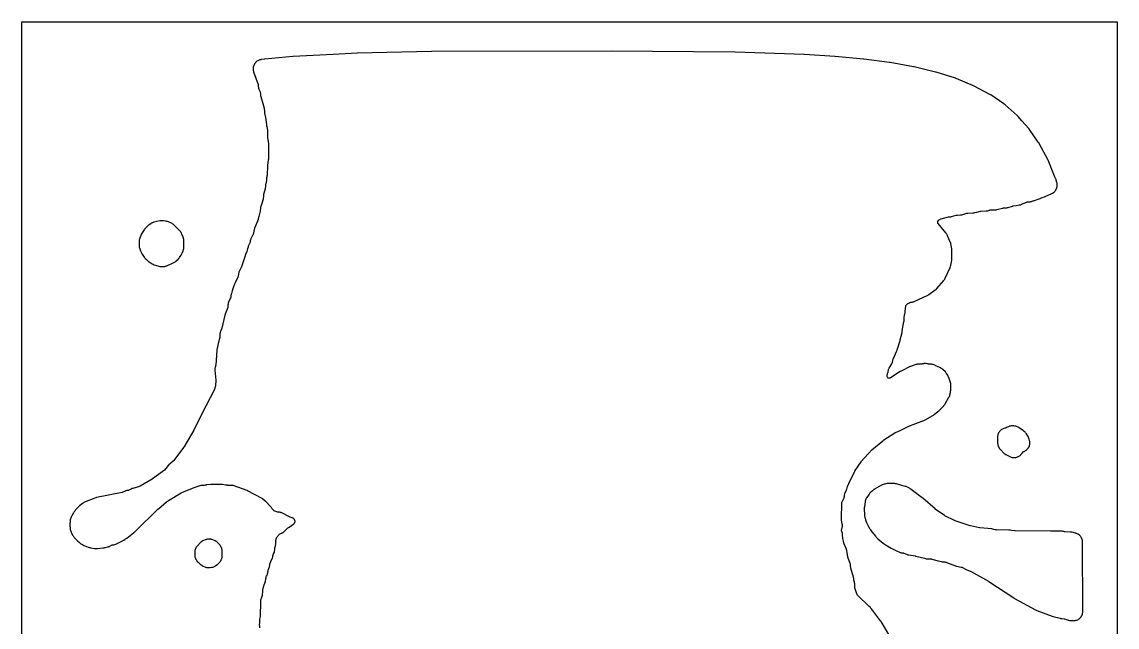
# Model space of a CAD drawing. Header units: millimetres. Extents: x 0 to 300, y 0 to 300.
# Drawn here: x 0 to 300, y 134.2 to 300 of the extents above; entities that cross this region are included whole.
import ezdxf

# ---------------------------------------------------------------- set-up
doc = ezdxf.new("R2010")
doc.units = ezdxf.units.MM
doc.layers.add('CUT', color=7, linetype='CONTINUOUS')

msp = doc.modelspace()

# ---------------------------------------------------------------- linework, layer by layer
at = {"layer": 'CUT'}
for points in [[(299.9926, 299.9971), (299.9954, 299.9386), (299.9954, 0.0614), (299.9926, 0.0029), (299.954, 0.001), (299.9341, 0), (0.0614, 0), (0.0501, 0.0006), (0.0029, 0.0029), (0.0006, 0.0501), (0, 0.0614), (0, 299.9386), (0.0006, 299.9499), (0.0029, 299.9971), (0.0501, 299.9994), (0.0614, 300), (299.9341, 300), (299.954, 299.999)], [(32.9422, 236.3374), (33.0822, 236.1149), (33.4479, 235.5963), (33.4966, 235.5273), (33.6415, 235.3412), (33.8032, 235.1696), (34.0153, 234.9648), (34.3941, 234.5992), (34.5988, 234.4219), (34.6316, 234.3992), (34.8216, 234.2678), (35.1528, 234.0643), (35.6862, 233.7365), (35.9279, 233.6065), (35.9394, 233.6003), (36.2065, 233.4941), (36.84, 233.2835), (37.2677, 233.1414), (37.524, 233.0711), (37.7862, 233.0284), (37.8839, 233.023), (38.0515, 233.0137), (38.8175, 233.0123), (39.081, 233.0257), (39.1396, 233.0349), (39.3417, 233.0668), (39.5965, 233.1352), (39.6911, 233.1716), (39.8427, 233.23), (41.4666, 233.9561), (41.6622, 234.054), (41.8486, 234.1687), (42.0241, 234.2992), (42.0728, 234.3425), (42.1876, 234.4446), (42.9012, 235.1374), (42.9351, 235.1733), (43.0527, 235.298), (43.1894, 235.4714), (43.3857, 235.7443), (43.6221, 236.0731), (43.6559, 236.1246), (43.737, 236.2479), (43.8369, 236.4317), (43.9211, 236.6232), (44.184, 237.2961), (44.2035, 237.3461), (44.2781, 237.5667), (44.3096, 237.7), (44.3317, 237.7932), (44.3525, 237.9412), (44.3641, 238.0238), (44.3676, 238.0994), (44.3749, 238.2563), (44.3745, 240.019), (44.3616, 240.2718), (44.3233, 240.5219), (44.2995, 240.6138), (44.2598, 240.7669), (44.1719, 241.0042), (43.7962, 241.8799), (43.7142, 242.0711), (43.6112, 242.283), (43.5098, 242.4495), (43.4887, 242.4843), (43.3478, 242.6731), (43.1897, 242.8479), (42.9859, 243.0529), (41.7155, 244.3308), (41.6258, 244.4128), (41.5398, 244.4914), (41.3497, 244.6346), (41.1467, 244.7591), (41.004, 244.8289), (40.9329, 244.8637), (40.1803, 245.1884), (40.1742, 245.1906), (39.9081, 245.2876), (39.6262, 245.3546), (39.4109, 245.3928), (39.4108, 245.3928), (38.7719, 245.506), (38.655, 245.5208), (38.527, 245.537), (38.2802, 245.5438), (38.0802, 245.5294), (38.0339, 245.5261), (37.7905, 245.4842), (36.1765, 245.1236), (35.9384, 245.058), (35.7081, 244.9691), (35.5486, 244.8888), (35.4876, 244.858), (35.4436, 244.8301), (35.2791, 244.7257), (34.8894, 244.4504), (34.8195, 244.3964), (34.7206, 244.32), (34.5635, 244.1757), (34.4871, 244.0992), (33.7988, 243.4105), (33.6423, 243.2361), (33.6197, 243.2109), (33.6058, 243.1916), (33.4629, 242.9932), (32.7817, 241.9313), (32.6587, 241.7168), (32.5574, 241.4912), (32.4913, 241.3221), (32.2621, 240.7353), (32.1878, 240.5156), (32.1342, 240.2898), (32.1165, 240.1645), (32.1017, 240.0601), (32.0969, 239.9592), (32.0907, 239.8284), (32.0899, 239.1264), (32.0896, 238.8118), (32.0959, 238.6834), (32.1021, 238.559), (32.1117, 238.4956), (32.1401, 238.3089), (32.1852, 238.1339), (32.2032, 238.0639), (32.2907, 237.8265), (32.5072, 237.32), (32.8263, 236.5733), (32.8918, 236.44)], [(267.9558, 188.0051), (267.7948, 187.8213), (267.6525, 187.6227), (267.5302, 187.4111), (267.4292, 187.1886), (267.3705, 187.0164), (267.3504, 186.9574), (267.2945, 186.7195), (267.2621, 186.4773), (267.2604, 186.4288), (267.2536, 186.2331), (267.2737, 184.7709), (267.2762, 184.5932), (267.2838, 184.4729), (267.2916, 184.3483), (267.3088, 184.2422), (267.331, 184.106), (267.3939, 183.8688), (267.4614, 183.6881), (267.4798, 183.6388), (267.5878, 183.4184), (267.6761, 183.2757), (267.717, 183.2097), (267.8659, 183.0146), (267.9932, 182.8781), (268.0333, 182.8351), (269.0876, 181.8102), (269.2791, 181.6421), (269.4866, 181.4944), (269.6671, 181.392), (269.7082, 181.3687), (270.5771, 180.9323), (270.7833, 180.8401), (270.997, 180.7669), (271.2165, 180.7133), (271.4399, 180.6798), (271.5908, 180.6709), (271.6654, 180.6665), (271.7847, 180.6649), (271.8772, 180.6683), (272.034, 180.674), (272.2812, 180.7079), (272.4001, 180.7365), (272.5238, 180.7663), (272.7594, 180.8486), (272.888, 180.9084), (272.9856, 180.9539), (273.2002, 181.0813), (273.2685, 181.1316), (273.401, 181.2294), (273.586, 181.3968), (273.6642, 181.4832), (273.7534, 181.5818), (273.9492, 181.8211), (274.2787, 182.224), (274.2919, 182.2392), (274.313, 182.2602), (274.3213, 182.2685), (274.3665, 182.286), (274.4613, 182.3171), (274.4961, 182.3285), (274.5425, 182.3488), (274.7171, 182.4253), (274.9278, 182.5431), (275.1261, 182.6806), (275.2622, 182.7959), (275.3103, 182.8366), (275.4786, 183.0096), (275.5683, 183.1217), (275.6294, 183.198), (275.6894, 183.2899), (275.7613, 183.4001), (275.8415, 183.5536), (275.8731, 183.614), (275.9638, 183.8377), (276.0325, 184.0691), (276.0785, 184.306), (276.0873, 184.3973), (276.1015, 184.5462), (276.1012, 184.7876), (276.0902, 184.9002), (276.0777, 185.0278), (276.0311, 185.2646), (276.0258, 185.286), (275.9281, 185.6805), (275.8504, 185.9356), (275.7459, 186.1809), (275.6159, 186.4137), (275.1491, 187.1538), (275.0966, 187.2369), (275.0898, 187.2466), (274.9464, 187.4497), (274.7925, 187.6255), (274.7749, 187.6456), (274.5839, 187.8227), (274.4419, 187.9291), (274.3755, 187.9789), (274.0757, 188.1802), (273.1539, 188.799), (273.0708, 188.8477), (272.8906, 188.9533), (272.6105, 189.0744), (272.2125, 189.2182), (271.9786, 189.2898), (271.9735, 189.2914), (271.7285, 189.3403), (271.4848, 189.3639), (271.4797, 189.3644), (271.4624, 189.3644), (271.2298, 189.3637), (270.9813, 189.3379), (270.7365, 189.2875), (270.5964, 189.2437), (270.498, 189.213), (270.4121, 189.1763), (270.2681, 189.1149), (269.9019, 188.9366), (269.5841, 188.7819), (269.568, 188.7745), (269.5502, 188.7677), (269.5338, 188.7615), (269.5251, 188.7599), (269.4982, 188.7548), (269.4746, 188.752), (269.4591, 188.7502), (269.2182, 188.7096), (268.9823, 188.6457), (268.7539, 188.5591), (268.5349, 188.4506), (268.3925, 188.3617), (268.3277, 188.3212), (268.134, 188.1722)], [(231.1146, 163.5919), (231.1149, 163.5911), (231.2814, 163.0661), (231.3281, 162.9373), (231.3508, 162.8747), (231.4356, 162.6895), (231.7879, 161.9959), (231.7923, 161.9854), (231.8736, 161.8117), (231.9516, 161.6737), (232.0848, 161.4115), (232.1693, 161.2631), (232.2031, 161.2039), (232.3406, 161.0085), (232.4362, 160.8857), (232.6208, 160.5865), (232.8248, 160.3023), (233.8697, 159.0434), (234.0269, 158.8414), (234.0328, 158.8346), (234.2088, 158.6327), (234.2769, 158.5701), (234.2831, 158.5633), (234.3512, 158.5018), (234.4126, 158.4453), (234.4246, 158.4354), (234.4604, 158.4031), (235.927, 157.2005), (236.1765, 157.0204), (236.1777, 157.0197), (236.7397, 156.6645), (238.1221, 155.7908), (238.4422, 155.6197), (239.5983, 155.1058), (240.3834, 154.7567), (240.577, 154.6824), (240.6245, 154.6642), (240.8739, 154.5969), (241.1289, 154.5558), (241.2921, 154.5381), (241.4331, 154.5228), (241.4432, 154.5214), (241.4497, 154.5206), (241.4556, 154.5194), (241.4852, 154.5135), (241.5201, 154.5032), (241.5353, 154.4976), (241.8166, 154.3866), (242.4641, 154.1311), (242.4709, 154.1288), (242.7161, 154.0468), (242.8491, 154.0176), (242.9757, 153.9898), (244.7255, 153.7018), (244.7794, 153.6916), (244.8134, 153.6836), (244.8327, 153.679), (247.2096, 153.0592), (247.4745, 152.9901), (247.7414, 152.9359), (247.9486, 152.9168), (248.0125, 152.9109), (248.5178, 152.8922), (249.1001, 152.8705), (249.1205, 152.8692), (249.2078, 152.8564), (249.2277, 152.8518), (251.0164, 152.3863), (251.0165, 152.3862), (251.9256, 152.1496), (252.123, 152.1082), (252.1601, 152.1005), (252.3982, 152.074), (252.7304, 152.0531), (253.0305, 152.0342), (253.05, 152.0324), (253.0917, 152.0254), (253.1324, 152.014), (253.1508, 152.0073), (253.7593, 151.7666), (253.7594, 151.7666), (253.7594, 151.7665), (255.5642, 151.0526), (255.7402, 150.9905), (255.8192, 150.9691), (255.9205, 150.9416), (256.0028, 150.9226), (257.3135, 150.6194), (257.3309, 150.615), (257.4042, 150.5905), (257.4208, 150.5836), (258.6902, 150.0201), (259.7445, 149.5521), (259.7691, 149.5405), (259.7926, 149.5295), (259.8153, 149.5175), (259.8396, 149.5047), (264.7971, 146.752), (264.8375, 146.7286), (264.8769, 146.7036), (271.6849, 142.1933), (271.8664, 142.0839), (277.6892, 138.9004), (278.0104, 138.7533), (282.2037, 137.1802), (282.4778, 137.095), (284.3679, 136.6244), (284.5918, 136.5794), (284.8188, 136.5551), (285.4545, 136.516), (285.4732, 136.5144), (285.5131, 136.5079), (285.5521, 136.4975), (285.5698, 136.4913), (286.0796, 136.2988), (286.0797, 136.2988), (286.4166, 136.1716), (286.5929, 136.1156), (286.6716, 136.0906), (286.9337, 136.0373), (287.1834, 136.0139), (287.2001, 136.0123), (287.3055, 136.0081), (287.9861, 135.981), (288.238, 135.9836), (288.2755, 135.9878), (288.4884, 136.0116), (288.7347, 136.0646), (288.864, 136.1065), (288.9743, 136.1422), (289.205, 136.2435), (289.4243, 136.3675), (289.63, 136.5129), (289.7486, 136.6161), (289.82, 136.6783), (289.8457, 136.7056), (289.9925, 136.8619), (290.0938, 136.9944), (290.1455, 137.062), (290.2105, 137.1676), (290.2777, 137.2765), (290.3876, 137.5032), (290.4741, 137.7398), (290.5128, 137.8918), (290.5363, 137.9839), (290.5476, 138.0592), (290.5737, 138.2331), (290.5834, 138.4333), (290.5858, 138.4847), (290.5423, 157.5202), (290.5345, 157.6749), (290.5302, 157.7606), (290.4949, 157.9988), (290.4528, 158.1688), (290.437, 158.2325), (290.3568, 158.4595), (290.2785, 158.6276), (290.2552, 158.6777), (290.1913, 158.7863), (290.1331, 158.8852), (290.0969, 158.9349), (289.9915, 159.0799), (289.9572, 159.1187), (289.8319, 159.2601), (289.6757, 159.4056), (289.6557, 159.4242), (289.4646, 159.5705), (289.3624, 159.6341), (289.2602, 159.6978), (289.0446, 159.8048), (288.8196, 159.8906), (288.776, 159.9026), (288.5875, 159.9543), (287.5715, 160.1814), (287.4038, 160.2105), (287.3362, 160.2222), (287.0981, 160.2405), (285.7701, 160.2786), (285.748, 160.2799), (285.6535, 160.2939), (285.632, 160.299), (285.3618, 160.3721), (285.1976, 160.4166), (284.9861, 160.4641), (284.7713, 160.4931), (284.6953, 160.4967), (284.5548, 160.5034), (281.7434, 160.5149), (281.7432, 160.5149), (281.743, 160.5149), (272.0973, 160.5546), (272.0936, 160.5546), (272.0924, 160.5547), (272.019, 160.5603), (272.008, 160.5618), (272.0024, 160.5625), (271.0767, 160.7088), (270.7133, 160.7662), (270.3511, 160.7966), (266.924, 160.8348), (266.726, 160.837), (266.7063, 160.8378), (266.6916, 160.8395), (266.6641, 160.8427), (266.6227, 160.852), (266.6038, 160.8579), (266.2653, 160.9725), (265.981, 161.0504), (265.6895, 161.0943), (262.424, 161.3908), (262.3491, 161.4), (262.3047, 161.4084), (262.2749, 161.414), (260.7026, 161.7609), (259.8358, 161.9522), (259.8147, 161.9574), (259.7752, 161.9672), (259.7155, 161.9854), (255.6522, 163.3405), (255.5734, 163.3699), (255.4969, 163.4048), (252.8414, 164.7307), (252.7733, 164.7676), (252.7136, 164.8051), (252.7076, 164.8088), (252.3385, 165.0577), (250.244, 166.4697), (250.2225, 166.4852), (250.1812, 166.5151), (250.1495, 166.5413), (250.1215, 166.5645), (246.77, 169.5234), (246.626, 169.6413), (243.6107, 171.9278), (243.5259, 171.9921), (243.5035, 172.0075), (243.3371, 172.1221), (243.1372, 172.2342), (242.4272, 172.5907), (242.2084, 172.6878), (241.9813, 172.7635), (239.5818, 173.4373), (239.5116, 173.4538), (239.3701, 173.487), (239.3049, 173.4964), (239.1549, 173.518), (238.9913, 173.5272), (238.9378, 173.5302), (238.3187, 173.5381), (237.5593, 173.5478), (237.4688, 173.5444), (237.4687, 173.5444), (237.3054, 173.5381), (237.0537, 173.5027), (236.3765, 173.3721), (236.3764, 173.3721), (236.1928, 173.3366), (236.1919, 173.3364), (235.9334, 173.2721), (235.6892, 173.1828), (235.6831, 173.1806), (235.6557, 173.1671), (235.444, 173.063), (233.5398, 171.9966), (233.4477, 171.9393), (233.3456, 171.8759), (233.1633, 171.7379), (233.16, 171.7349), (233.1526, 171.7293), (232.9835, 171.5748), (232.3668, 170.9572), (232.2112, 170.7863), (232.0721, 170.6018), (232.0713, 170.6006), (231.4337, 169.6682), (231.396, 169.613), (231.3896, 169.6037), (231.3895, 169.6035), (231.2712, 169.4127), (231.1706, 169.2121), (231.0883, 169.0033), (231.0251, 168.7879), (230.9815, 168.5677), (230.7613, 167.118), (230.7367, 166.879), (230.7367, 166.8766), (230.7366, 166.8758), (230.7359, 166.767), (230.7303, 166.7106), (230.7274, 166.4969), (230.7686, 165.0818), (230.7917, 164.8075), (230.8347, 164.5892), (230.8671, 164.4052), (230.9245, 164.1917), (230.9246, 164.1916), (230.9673, 164.0567), (230.9954, 163.9465), (231.0484, 163.767)], [(47.3743, 155.2229), (47.3697, 155.2042), (47.3653, 155.1738), (47.3345, 154.9598), (47.3235, 154.7131), (47.3272, 153.9917), (47.3401, 153.7515), (47.3581, 153.6316), (47.3759, 153.5137), (47.4047, 153.3989), (47.4344, 153.2804), (47.5151, 153.0538), (47.552, 152.9638), (47.6603, 152.7345), (47.731, 152.6171), (47.7912, 152.5172), (47.9434, 152.3144), (47.9743, 152.2809), (47.9856, 152.2687), (47.9929, 152.2608), (48.0259, 152.225), (48.1154, 152.128), (48.1858, 152.0592), (48.665, 151.5901), (48.7539, 151.5126), (48.8827, 151.4004), (49.1207, 151.237), (49.4024, 151.0668), (49.6415, 150.9395), (50.0826, 150.7344), (50.2652, 150.6602), (50.3106, 150.6417), (50.3954, 150.6167), (50.5466, 150.572), (50.6219, 150.5576), (50.7883, 150.5257), (50.9077, 150.5149), (51.0334, 150.5035), (51.1859, 150.5047), (51.2794, 150.5055), (51.5096, 150.53), (51.5241, 150.5316), (52.0456, 150.6134), (52.0837, 150.6194), (52.103, 150.6234), (52.311, 150.666), (52.5331, 150.7335), (52.5386, 150.7357), (52.7479, 150.8212), (52.8488, 150.8738), (52.9537, 150.9285), (53.1486, 151.0545), (53.5199, 151.3195), (53.6044, 151.3861), (53.7064, 151.4665), (53.8781, 151.6305), (54.0335, 151.8101), (54.2154, 152.0418), (54.3461, 152.2081), (54.4819, 152.3989), (54.5993, 152.6015), (54.6972, 152.8142), (54.7346, 152.9206), (54.7748, 153.0351), (54.797, 153.1241), (54.8314, 153.2624), (54.8544, 153.4136), (54.8665, 153.4939), (54.8721, 153.5922), (54.8798, 153.7277), (54.8898, 154.75), (54.8912, 154.8937), (54.8822, 155.1316), (54.8512, 155.3636), (54.8506, 155.3677), (54.7967, 155.5997), (54.7591, 155.7117), (54.7209, 155.8255), (54.624, 156.043), (54.5179, 156.2536), (54.5144, 156.2607), (54.4845, 156.3128), (54.3804, 156.4943), (54.3428, 156.5461), (54.2221, 156.7122), (54.0412, 156.9118), (53.6499, 157.2996), (53.5681, 157.3806), (53.3816, 157.5477), (53.2904, 157.6143), (53.1794, 157.6953), (52.9634, 157.8219), (52.8967, 157.8526), (52.7359, 157.9263), (52.2676, 158.1133), (52.1222, 158.1635), (52.0418, 158.1913), (51.8095, 158.2473), (51.717, 158.2604), (51.573, 158.2809), (51.3343, 158.2917), (51.1653, 158.2913), (50.9248, 158.2791), (50.8379, 158.2663), (50.6866, 158.2439), (50.5174, 158.2019), (50.4529, 158.1859), (50.3476, 158.1487), (50.2259, 158.1057), (49.7485, 157.9107), (49.5235, 157.8054), (49.31, 157.6784), (49.1776, 157.5805), (49.1102, 157.5308), (49.0553, 157.481), (48.9261, 157.3641), (48.0557, 156.4937), (47.89, 156.3107), (47.7922, 156.1786), (47.7431, 156.1122), (47.6164, 155.9002), (47.5114, 155.6767), (47.4288, 155.444)]]:
    msp.add_lwpolyline(points, close=True, dxfattribs=at)
msp.add_lwpolyline([(237.7457, 131.7499), (235.3511, 135.7284), (235.1971, 135.9551), (232.6796, 139.2564), (232.5604, 139.401), (232.4957, 139.4686), (232.4754, 139.493), (232.3342, 139.6371), (232.0577, 139.8976), (228.8158, 143.0368), (228.2201, 144.664), (228.1879, 144.7615), (228.1713, 144.8307), (228.1681, 144.8522), (228.1603, 144.9178), (228.1132, 146.0428), (228.0884, 146.3047), (228.0362, 146.5626), (227.8995, 147.0926), (227.8501, 147.5045), (227.8177, 147.7052), (227.7692, 147.9026), (227.0721, 150.3086), (227.067, 150.328), (227.0519, 150.4128), (227.05, 150.4327), (227.0115, 150.9844), (227.0113, 150.9874), (226.984, 151.2207), (226.9349, 151.4504), (226.8644, 151.6745), (226.2359, 153.3877), (226.2302, 153.4046), (226.2218, 153.4364), (226.2198, 153.4469), (225.9281, 155.1982), (225.8751, 155.4293), (225.8607, 155.4928), (225.7593, 155.7761), (225.1404, 157.2243), (225.1384, 157.2293), (225.1277, 157.2614), (225.0097, 157.7346), (224.8344, 158.4674), (224.8325, 158.4764), (224.8301, 158.4929), (224.8289, 158.5124), (224.7926, 159.5162), (224.7738, 159.7451), (224.734, 159.9714), (224.6736, 160.193), (224.5353, 160.622), (224.5297, 160.6411), (224.5233, 160.6717), (224.5253, 160.6874), (224.5286, 160.7042), (224.6975, 161.473), (224.7368, 161.7023), (224.7546, 161.9343), (224.7507, 162.1669), (224.7253, 162.3982), (224.7245, 162.403), (224.7242, 162.4058), (224.5435, 163.5558), (224.5428, 163.5611), (224.5366, 163.6418), (224.5364, 163.6602), (224.5922, 168.3391), (225.113, 169.4097), (225.2023, 169.6165), (225.2726, 169.8305), (225.3234, 170.0499), (225.3542, 170.273), (225.4065, 170.8384), (225.4086, 170.8562), (225.4124, 170.8763), (225.4185, 170.8916), (225.4264, 170.908), (225.7626, 171.5623), (225.8656, 171.7902), (225.9453, 172.0272), (226.1548, 172.7711), (226.478, 173.5873), (228.1625, 176.952), (228.1992, 177.0198), (228.2403, 177.0851), (229.8848, 179.5225), (229.9319, 179.5785), (232.8246, 182.7853), (235.8093, 185.2554), (236.03, 185.4337), (236.0498, 185.4488), (236.0914, 185.4773), (239.1488, 187.4336), (239.2168, 187.474), (239.2873, 187.5097), (240.5731, 188.1095), (241.6354, 188.6051), (242.2451, 188.8896), (243.1752, 189.3235), (243.1754, 189.3236), (243.1755, 189.3236), (243.2948, 189.3792), (243.2953, 189.3795), (243.3314, 189.3956), (243.3639, 189.4088), (243.3687, 189.4107), (247.0803, 190.8466), (247.4031, 190.9988), (249.5465, 192.2033), (249.7072, 192.3017), (249.8599, 192.4119), (250.9349, 193.251), (251.1737, 193.4632), (251.2017, 193.4915), (251.258, 193.5423), (251.5784, 193.8721), (252.4192, 194.7218), (252.5637, 194.8809), (252.6121, 194.9443), (252.6675, 195.0065), (252.7956, 195.1777), (252.9086, 195.3592), (253.9415, 197.1876), (254.0503, 197.404), (254.1376, 197.63), (254.2026, 197.8633), (254.3344, 198.4432), (254.3816, 198.7246), (254.3861, 198.8097), (254.391, 198.8348), (254.4271, 199.083), (254.4382, 199.3335), (254.4305, 200.627), (254.4101, 200.9306), (254.3531, 201.2295), (254.2058, 201.8073), (254.1294, 202.0531), (254.0283, 202.2897), (253.6313, 203.1001), (253.5191, 203.3044), (253.3314, 203.6113), (253.2166, 203.7827), (253.0882, 203.944), (252.9468, 204.0942), (252.2326, 204.7929), (252.069, 204.9395), (251.8931, 205.0711), (251.7064, 205.1868), (251.6881, 205.196), (251.6643, 205.2108), (251.4593, 205.3135), (250.5341, 205.7249), (249.8596, 206.0284), (249.6441, 206.1136), (249.6138, 206.1224), (249.6085, 206.1245), (249.5246, 206.1484), (249.4216, 206.1785), (249.4147, 206.1798), (249.3836, 206.1887), (249.1537, 206.2316), (248.9207, 206.2528), (248.2967, 206.2803), (248.2914, 206.2806), (248.2477, 206.2861), (248.2463, 206.2863), (248.2099, 206.2951), (248.1849, 206.303), (247.9444, 206.3658), (247.6988, 206.4043), (247.6861, 206.4051), (247.6813, 206.4058), (247.5844, 206.4108), (247.4506, 206.4184), (247.444, 206.4181), (247.4327, 206.4186), (247.2117, 206.408), (247.2023, 206.4076), (247.2018, 206.4076), (247.184, 206.4067), (246.9378, 206.3701), (246.6964, 206.3092), (246.6374, 206.2911), (246.6038, 206.2835), (246.5666, 206.2787), (246.5533, 206.2778), (246.5487, 206.2776), (246.378, 206.2714), (245.5672, 206.242), (245.3306, 206.2221), (245.0969, 206.1799), (244.8682, 206.1156), (244.4359, 205.9717), (243.6501, 205.7101), (243.4154, 205.6132), (243.3265, 205.5766), (240.8492, 204.3446), (240.7768, 204.3032), (240.6001, 204.2023), (237.9527, 202.4819), (237.9352, 202.4712), (237.8959, 202.4513), (237.887, 202.4491), (237.8591, 202.4462), (237.8415, 202.4456), (237.3246, 202.4402), (237.1954, 202.5361), (237.0348, 202.8637), (237.015, 203.0781), (237.1248, 203.649), (237.194, 203.8461), (237.2471, 204.0513), (237.2825, 204.2602), (237.3359, 204.6826), (237.3388, 204.7019), (237.3454, 204.73), (237.3494, 204.7387), (237.3589, 204.7556), (237.5652, 205.1039), (237.837, 205.5628), (238.1537, 206.0882), (238.2603, 206.2844), (238.279, 206.3276), (238.2813, 206.3318), (238.3071, 206.3924), (238.349, 206.4894), (238.3514, 206.4966), (238.3676, 206.5347), (238.3693, 206.54), (238.4358, 206.7444), (238.6934, 207.6751), (238.7173, 207.7494), (238.75, 207.8303), (239.5906, 209.7089), (239.6556, 209.8542), (239.6664, 209.8782), (239.6791, 209.9125), (239.7259, 210.0284), (239.7472, 210.0955), (239.779, 210.1811), (240.5506, 212.7534), (240.582, 212.868), (241.0873, 214.8987), (241.1403, 215.1793), (241.3126, 216.5015), (241.3719, 216.9559), (241.6026, 217.8248), (241.6605, 218.1074), (241.6619, 218.1235), (241.6669, 218.1483), (241.6916, 218.4304), (241.7065, 218.9213), (241.7042, 219.041), (241.7207, 219.6604), (241.7219, 219.6815), (241.7283, 219.7267), (241.7397, 219.7709), (241.7467, 219.7909), (241.8261, 219.998), (241.9016, 220.2275), (241.9545, 220.4632), (241.9845, 220.7029), (242.0988, 222.2023), (242.1006, 222.2207), (242.1075, 222.2596), (242.1323, 222.2906), (242.1449, 222.3041), (242.6447, 222.8154), (242.6582, 222.8286), (242.6894, 222.8547), (242.7231, 222.8775), (242.7395, 222.8869), (243.2724, 223.1745), (243.2876, 223.1823), (243.3216, 223.1968), (243.3571, 223.2047), (243.3743, 223.2074), (243.8175, 223.2653), (244.0219, 223.3007), (244.2228, 223.3529), (244.4186, 223.4216), (245.4396, 223.8282), (245.6324, 223.9146), (248.1117, 225.154), (248.2926, 225.2539), (248.4645, 225.3685), (250.183, 226.6185), (250.395, 226.7912), (250.5868, 226.986), (252.5213, 229.1779), (252.672, 229.3663), (252.8039, 229.5683), (252.9157, 229.7822), (254.2945, 232.7616), (254.4052, 233.0447), (254.4807, 233.3392), (254.65, 234.2194), (254.6794, 234.4122), (254.6936, 234.6067), (254.7465, 236.1601), (254.7465, 236.3301), (254.6936, 237.8869), (254.6795, 238.0803), (254.6504, 238.2721), (254.4805, 239.1597), (254.4106, 239.4374), (254.3095, 239.7053), (253.4437, 241.6525), (253.3368, 241.8652), (253.2101, 242.0667), (253.0648, 242.2552), (250.9643, 244.7283), (250.9535, 244.7416), (250.9324, 244.7717), (250.9235, 244.807), (250.9205, 244.8241), (250.8668, 245.1707), (250.8645, 245.1885), (250.8622, 245.2268), (250.8746, 245.2632), (250.8816, 245.2797), (251.0296, 245.6082), (251.0375, 245.6247), (251.0571, 245.6587), (251.0881, 245.6826), (251.1034, 245.6927), (251.6866, 246.0568), (251.8091, 246.0805), (253.7771, 246.5546), (254.037, 246.5665), (254.2494, 246.5854), (254.4594, 246.6223), (254.6655, 246.6769), (255.9157, 247.0662), (255.9209, 247.0677), (255.9614, 247.0767), (256.0064, 247.0829), (256.025, 247.0841), (256.3197, 247.0952), (257.076, 247.1238), (257.2905, 247.1412), (257.5028, 247.177), (257.7112, 247.2309), (258.8769, 247.5866), (259.0052, 247.6257), (259.0077, 247.6265), (259.0212, 247.6302), (259.0565, 247.6377), (259.0924, 247.6419), (259.1086, 247.6428), (260.4374, 247.6824), (260.7187, 247.7067), (260.8166, 247.7265), (260.9955, 247.7626), (261.6054, 247.9222), (262.5627, 248.1726), (262.5836, 248.1774), (262.6528, 248.1873), (262.6751, 248.1905), (262.6964, 248.1917), (264.1389, 248.2321), (264.2658, 248.2414), (264.3608, 248.2483), (264.5803, 248.284), (264.7958, 248.3392), (264.925, 248.3848), (265.0056, 248.4133), (265.1032, 248.4527), (265.1043, 248.4532), (265.1084, 248.4547), (265.1107, 248.4554), (265.1558, 248.4694), (265.1585, 248.4697), (265.1852, 248.4728), (265.2101, 248.4742), (265.6338, 248.4869), (266.5301, 248.5136), (266.8149, 248.5384), (266.8995, 248.5557), (267.0951, 248.5957), (268.6424, 249.0051), (268.6618, 249.0097), (268.7472, 249.0228), (268.7671, 249.0242), (269.0403, 249.0368), (269.5493, 249.0602), (269.7653, 249.0796), (269.9788, 249.1175), (270.1882, 249.1739), (271.3572, 249.5435), (271.4132, 249.559), (271.4396, 249.5664), (271.491, 249.5767), (271.5234, 249.5832), (272.3228, 249.7145), (273.206, 249.8594), (273.496, 249.925), (273.7761, 250.0244), (275.2565, 250.6516), (275.2762, 250.6592), (275.3197, 250.6721), (275.3644, 250.6801), (275.3854, 250.682), (275.9354, 250.7167), (276.1458, 250.739), (276.3536, 250.7789), (276.3744, 250.7848), (276.3888, 250.7876), (276.5903, 250.8455), (276.9488, 250.9648), (277.075, 251.0062), (277.1218, 251.0224), (278.6849, 251.5427), (278.8923, 251.6221), (279.4991, 251.886), (280.0873, 252.0998), (280.2618, 252.1708), (282.1205, 253.0098), (282.3359, 253.1198), (282.5396, 253.2502), (282.7298, 253.3996), (282.9047, 253.5667), (283.0626, 253.7499), (283.202, 253.9476), (283.3217, 254.1577), (283.4205, 254.3785), (283.4976, 254.6078), (283.5521, 254.8434), (283.5836, 255.0833), (283.5917, 255.325), (283.5765, 255.5664), (283.538, 255.8052), (283.4766, 256.0391), (283.1794, 256.9832), (283.1794, 256.9833), (283.1793, 256.9833), (283.1368, 257.1183), (283.0644, 257.3182), (282.8743, 257.7805), (282.8743, 257.7806), (282.8743, 257.7807), (281.1007, 262.0945), (281.0172, 262.2719), (280.995, 262.319), (278.7603, 266.5147), (278.6264, 266.7352), (278.6146, 266.7547), (278.4121, 267.0495), (278.412, 267.0497), (278.4119, 267.0499), (278.4118, 267.05), (276.0099, 270.5477), (275.8224, 270.7878), (273.9289, 272.9308), (273.9288, 272.9309), (272.8863, 274.1107), (272.666, 274.3307), (269.3394, 277.2629), (269.3393, 277.2629), (269.3393, 277.263), (269.1014, 277.4484), (268.9594, 277.5459), (265.3804, 280.0033), (265.1408, 280.1487), (260.8743, 282.4217), (260.6487, 282.5279), (255.9072, 284.4754), (255.7077, 284.5476), (250.4211, 286.211), (250.2508, 286.258), (244.3914, 287.6557), (244.2503, 287.6851), (237.7933, 288.8367), (237.6789, 288.8543), (230.6009, 289.781), (230.5099, 289.7912), (222.7882, 290.5157), (222.7171, 290.5213), (214.3477, 291.0661), (214.2721, 291.0699), (195.3878, 291.726), (195.3211, 291.7274), (161.4255, 291.9999), (161.3997, 291.9999), (112.2713, 291.8875), (112.225, 291.887), (104.0174, 291.7161), (104.015, 291.7162), (91.8935, 291.4637), (91.8114, 291.4607), (85.2913, 291.1103), (85.2461, 291.1079), (74.3209, 290.5208), (74.2751, 290.5174), (74.2215, 290.5135), (66.5249, 289.7912), (66.4708, 289.7852), (66.4338, 289.781), (65.514, 289.6605), (65.4382, 289.6468), (65.2717, 289.6166), (65.1783, 289.5899), (65.0349, 289.549), (64.8059, 289.4584), (64.6293, 289.3675), (64.5869, 289.3457), (64.3801, 289.2121), (64.1874, 289.0587), (64.0269, 288.9028), (64.0107, 288.8871), (63.9553, 288.8215), (63.8518, 288.699), (63.8034, 288.6286), (63.7122, 288.4962), (63.5931, 288.2805), (63.4959, 288.0543), (63.4214, 287.8195), (63.3781, 287.6148), (63.3704, 287.5786), (63.3647, 287.5272), (63.3433, 287.3338), (63.3405, 287.0876), (63.3619, 286.8423), (63.3858, 286.7146), (63.4073, 286.6002), (63.4763, 286.3638), (64.0794, 284.6218), (64.0794, 284.6217), (64.6847, 282.8733), (64.6864, 282.8682), (64.6992, 282.8184), (64.7034, 282.7921), (64.7058, 282.7684), (64.7391, 282.3203), (64.7684, 282.0816), (64.8205, 281.8468), (64.895, 281.6182), (64.9095, 281.5849), (64.9109, 281.5807), (64.9208, 281.5589), (64.9911, 281.3977), (65.2434, 280.8873), (65.2512, 280.8705), (65.2563, 280.8568), (65.2586, 280.8443), (65.2605, 280.8259), (65.3163, 280.1268), (65.3511, 279.8652), (65.4133, 279.6087), (66.3701, 276.4118), (66.3715, 276.4068), (66.3778, 276.3775), (66.3855, 276.3245), (66.3866, 276.3087), (66.426, 275.4291), (66.4461, 275.2055), (66.4862, 274.9846), (66.7616, 273.7776), (66.9576, 271.9279), (66.9906, 271.7096), (67.0426, 271.4951), (67.1134, 271.286), (67.1927, 271.0819), (67.2015, 271.0593), (67.2034, 271.054), (67.2174, 271.0065), (67.2176, 271.005), (67.2178, 271.0031), (67.218, 271.0012), (67.219, 270.9912), (67.2205, 270.9771), (67.2211, 270.9644), (67.2216, 270.9522), (67.2345, 270.1865), (67.262, 268.5564), (67.2623, 268.536), (67.286, 268.2326), (67.5054, 266.6603), (67.5076, 266.6393), (67.5166, 262.5271), (67.5139, 262.4437), (67.5053, 262.3606), (67.4705, 262.11), (67.2848, 260.7726), (67.2848, 260.7722), (67.2613, 260.4681), (67.2235, 258.0859), (67.2201, 258.0595), (67.2177, 258.0417), (67.2111, 258.0149), (67.2066, 257.997), (67.1997, 257.9767), (67.182, 257.9294), (67.1353, 257.8048), (67.0749, 257.6128), (67.055, 257.5496), (67.0025, 257.2873), (66.9783, 257.0209), (66.9781, 257.0158), (66.9615, 256.5698), (66.9426, 256.0583), (66.9414, 256.0402), (66.9402, 256.031), (66.9396, 256.0262), (66.9391, 256.0227), (66.9387, 256.0201), (66.9362, 256.0016), (66.9237, 255.9647), (66.9152, 255.9446), (66.9048, 255.9201), (66.9056, 255.9198), (66.8856, 255.8692), (66.8298, 255.7282), (66.7996, 255.624), (66.7637, 255.4995), (66.7196, 255.2655), (66.7017, 255.0693), (66.698, 255.0283), (66.6722, 254.4316), (66.6707, 254.4113), (66.6695, 254.4032), (66.6576, 254.3247), (66.6529, 254.305), (66.2228, 252.6822), (66.2116, 252.6295), (66.1714, 252.4404), (66.144, 252.1948), (66.1088, 251.6203), (66.1056, 251.5686), (66.1055, 251.5677), (66.1052, 251.5634), (66.102, 251.5407), (66.0981, 251.5139), (66.0923, 251.4887), (66.089, 251.4777), (66.0856, 251.4664), (65.7007, 250.2788), (65.4357, 249.4614), (65.3794, 249.2593), (65.3403, 249.0532), (65.3186, 248.8445), (65.285, 248.2998), (65.2836, 248.2827), (65.2774, 248.2425), (65.2723, 248.2096), (65.2686, 248.1929), (64.9053, 246.7312), (64.7292, 246.0229), (64.724, 246.0045), (64.7073, 245.9457), (64.6932, 245.9066), (64.6801, 245.8701), (64.0491, 244.283), (63.7423, 243.5116), (63.6777, 243.3288), (63.6275, 243.1416), (63.3208, 241.7912), (63.3195, 241.7861), (63.3045, 241.7382), (63.3023, 241.7329), (63.2946, 241.7142), (63.2844, 241.6932), (62.7805, 240.7169), (62.7497, 240.6502), (62.6873, 240.5148), (62.6124, 240.3052), (62.581, 240.1842), (62.5565, 240.0898), (62.52, 239.8702), (62.5064, 239.7578), (62.4848, 239.5788), (62.4824, 239.562), (62.4747, 239.5263), (62.4609, 239.4929), (62.4533, 239.4775), (62.163, 238.9224), (62.0718, 238.7282), (62.0017, 238.5379), (61.9976, 238.5268), (61.9905, 238.5009), (61.941, 238.3199), (61.8294, 237.831), (61.6584, 237.0813), (61.6571, 237.0761), (61.6551, 237.0697), (61.6417, 237.0274), (61.6315, 237.003), (61.6211, 236.9817), (61.2879, 236.3447), (61.2207, 236.2005), (61.1914, 236.1376), (61.1786, 236.102), (61.1142, 235.9225), (60.2757, 233.2025), (60.2727, 233.1933), (60.2704, 233.1867), (60.2433, 233.1202), (60.236, 233.1052), (60.0177, 232.6814), (59.6692, 232.005), (59.5819, 231.8168), (59.5105, 231.6219), (59.4556, 231.4217), (59.2052, 230.3357), (59.1648, 230.1604), (59.162, 230.1498), (59.1602, 230.1427), (59.1351, 230.0679), (59.1281, 230.0511), (58.426, 228.4821), (58.1842, 227.9417), (58.1741, 227.9156), (58.0943, 227.7107), (57.622, 226.2927), (57.3816, 225.5712), (57.3354, 225.4034), (57.3119, 225.3182), (57.2963, 225.224), (57.269, 225.0592), (57.249, 224.8801), (57.2199, 224.6199), (57.2174, 224.6016), (57.2091, 224.5627), (57.197, 224.5249), (57.1902, 224.5078), (57.1376, 224.3856), (56.6354, 223.218), (56.5407, 222.9598), (56.5066, 222.8212), (56.4751, 222.6927), (56.4391, 222.42), (56.422, 222.1956), (56.3984, 221.8853), (56.3977, 221.879), (56.3967, 221.8681), (56.3948, 221.8571), (56.3903, 221.8309), (56.3805, 221.7944), (56.3751, 221.7785), (55.6873, 219.9187), (55.601, 219.6343), (54.7532, 216.0974), (54.7314, 216.0184), (54.7041, 215.941), (54.3989, 215.161), (54.35, 215.0129), (54.3144, 214.9051), (54.2855, 214.7702), (54.2579, 214.6416), (54.2301, 214.3735), (54.2115, 213.9972), (54.1937, 213.6353), (54.1924, 213.6181), (54.192, 213.6155), (54.1819, 213.5442), (54.1783, 213.5273), (53.7985, 211.9267), (53.5783, 210.9987), (53.4614, 210.5059), (53.4232, 210.3107), (53.4006, 210.113), (53.0948, 205.9761), (53.0926, 205.9543), (53.0747, 205.8613), (53.0686, 205.8402), (52.9895, 205.5909), (52.9265, 205.3519), (52.8874, 205.1077), (52.8726, 204.8609), (52.8822, 204.6139), (53.1279, 201.8451), (53.1324, 201.76), (53.1308, 201.6749), (53.0641, 200.4528), (53.0625, 200.4331), (53.049, 200.3492), (53.0444, 200.3301), (52.7946, 199.4056), (52.789, 199.3867), (52.7584, 199.3075), (52.7499, 199.2898), (49.2345, 192.4225), (49.1784, 192.3247), (46.9895, 188.0372), (46.9763, 188.012), (46.9624, 187.9871), (44.7545, 184.129), (44.7192, 184.0712), (44.7078, 184.0547), (44.6807, 184.0155), (44.0644, 183.1764), (44.0644, 183.1763), (41.5514, 179.7546), (41.5379, 179.7373), (41.4734, 179.6681), (41.4571, 179.6534), (40.1301, 178.5265), (40.1184, 178.5165), (39.9359, 178.3451), (39.7715, 178.1564), (39.0292, 177.2124), (39.0257, 177.2082), (35.7679, 174.8055), (35.715, 174.7687), (35.6602, 174.7347), (32.3792, 172.8243), (32.3596, 172.8137), (32.2714, 172.7755), (32.2502, 172.7685), (30.3804, 172.2102), (30.1638, 172.1345), (29.955, 172.0393), (29.2735, 171.6898), (29.2579, 171.6823), (29.2402, 171.6752), (29.2234, 171.6684), (29.1873, 171.6612), (29.17, 171.659), (28.9511, 171.6357), (28.7225, 171.6008), (28.4981, 171.5448), (28.3677, 171.4991), (28.2798, 171.4683), (28.125, 171.3975), (28.0696, 171.372), (27.6116, 171.1361), (27.5958, 171.1284), (27.5607, 171.1143), (27.5244, 171.1035), (27.5072, 171.0997), (20.4542, 169.7062), (20.2122, 169.6457), (19.9775, 169.5614), (17.1718, 168.3927), (16.9846, 168.3055), (16.8053, 168.2032), (16.635, 168.0863), (15.8011, 167.4622), (15.5754, 167.2714), (15.3737, 167.0552), (15.1748, 166.815), (15.0112, 166.6749), (14.8508, 166.5247), (14.7042, 166.361), (14.5726, 166.1851), (14.4569, 165.9983), (14.37, 165.8431), (14.2678, 165.7198), (14.1006, 165.4928), (13.9599, 165.2485), (13.4781, 164.2906), (13.3783, 164.065), (13.3012, 163.8306), (13.2475, 163.5898), (13.2179, 163.3449), (13.2092, 163.2225), (13.1808, 162.9039), (13.1787, 162.8855), (13.1709, 162.8443), (13.1381, 162.695), (13.1098, 162.4731), (13.1052, 162.3493), (13.1009, 162.2727), (13.1016, 162.2521), (13.1015, 162.2495), (13.1021, 162.2386), (13.109, 162.0428), (13.1383, 161.8146), (13.1688, 161.6776), (13.1768, 161.6354), (13.1789, 161.6153), (13.2142, 161.1688), (13.2453, 160.9262), (13.3, 160.6877), (13.3778, 160.4558), (13.4778, 160.2326), (13.8842, 159.4332), (14.0108, 159.2126), (14.1592, 159.006), (14.1889, 158.9725), (14.2805, 158.848), (14.4454, 158.6651), (14.5114, 158.5986), (14.5563, 158.5416), (14.7101, 158.3787), (15.2497, 157.8562), (15.6419, 157.4617), (15.8544, 157.2711), (15.8955, 157.2419), (15.9445, 157.1988), (16.1356, 157.0601), (16.3389, 156.9401), (16.4362, 156.8887), (16.5839, 156.8042), (16.6945, 156.7523), (17.0084, 156.5865), (17.2672, 156.4681), (18.1621, 156.1188), (18.4076, 156.0374), (18.4898, 156.0193), (18.6529, 155.9707), (18.894, 155.9241), (19.9231, 155.7771), (19.9457, 155.7718), (20.1873, 155.7396), (20.4308, 155.7311), (20.674, 155.7463), (22.1961, 155.9164), (22.523, 155.9508), (22.5562, 155.9566), (22.5667, 155.9578), (22.7292, 155.9869), (22.859, 156.0096), (22.8668, 156.0115), (22.8907, 156.0158), (23.5821, 156.1872), (23.6618, 156.2119), (23.7622, 156.2409), (23.7945, 156.2532), (23.8598, 156.2734), (23.9305, 156.3048), (23.9543, 156.3138), (23.9997, 156.3355), (24.1256, 156.3914), (24.1273, 156.3923), (24.7422, 156.7091), (24.7571, 156.7163), (24.7607, 156.7171), (24.7852, 156.7211), (25.1481, 156.7702), (25.4197, 156.8224), (25.6838, 156.9042), (25.9373, 157.0147), (27.5595, 157.8316), (27.749, 157.9375), (27.9286, 158.0595), (28.2902, 158.3289), (28.4115, 158.3957), (28.5771, 158.4955), (28.7344, 158.6077), (30.562, 160.0211), (30.7259, 160.1432), (30.7829, 160.1919), (30.8105, 160.2132), (30.9508, 160.3355), (30.9816, 160.3619), (30.9862, 160.3664), (31.0309, 160.4053), (37.3423, 166.5903), (37.3478, 166.5955), (37.3684, 166.6151), (37.3957, 166.6395), (39.5892, 168.5382), (39.6083, 168.5524), (39.6229, 168.5619), (40.1249, 168.874), (43.5919, 170.9811), (44.4082, 171.3513), (47.4775, 172.5714), (49.106, 173.06), (49.1415, 173.0687), (49.2266, 173.0835), (49.2488, 173.0853), (49.9836, 173.1245), (50.2558, 173.1541), (50.5232, 173.2132), (50.6285, 173.249), (51.7115, 173.3673), (54.5811, 173.3741), (54.8154, 173.3746), (54.8921, 173.3748), (54.9018, 173.3748), (54.9042, 173.3744), (55.8112, 173.1883), (56.0156, 173.1551), (56.222, 173.1389), (56.3203, 173.1353), (56.3729, 173.1305), (57.7588, 173.0682), (57.7999, 173.0654), (57.808, 173.0628), (61.6579, 171.705), (61.6625, 171.7033), (61.7307, 171.6735), (61.7457, 171.6658), (65.7602, 169.5081), (65.7789, 169.4974), (65.8551, 169.4443), (65.8717, 169.4306), (66.6321, 168.7608), (66.6692, 168.7266), (66.7048, 168.691), (68.1726, 167.1593), (68.1859, 167.1446), (68.2382, 167.0771), (68.249, 167.0605), (68.3319, 166.9265), (68.4756, 166.7183), (68.6397, 166.5256), (68.8225, 166.3506), (69.0219, 166.1949), (69.2361, 166.0602), (69.4629, 165.9478), (69.6998, 165.8589), (69.9445, 165.7944), (70.1944, 165.755), (70.4471, 165.7411), (70.6084, 165.7403), (70.7172, 165.7293), (70.8245, 165.7079), (70.9293, 165.6762), (71.0356, 165.6324), (71.0529, 165.6243), (71.1068, 165.5974), (73.0062, 164.5922), (73.1923, 164.5034), (73.3851, 164.4302), (73.9372, 164.2462), (73.9948, 164.2254), (74.013, 164.2183), (74.1197, 164.1707), (74.2164, 164.1156), (74.3072, 164.0514), (74.3912, 163.9785), (74.4678, 163.8978), (74.5361, 163.8099), (74.5954, 163.7158), (74.6453, 163.6164), (74.6851, 163.5125), (74.7146, 163.4052), (74.7335, 163.2956), (74.7415, 163.1846), (74.7387, 163.0734), (74.7249, 162.963), (74.7005, 162.8545), (74.6655, 162.7489), (74.6203, 162.6472), (74.5654, 162.5504), (74.5013, 162.4595), (74.4921, 162.4488), (74.4862, 162.442), (74.4729, 162.4266), (74.4457, 162.3952), (74.4286, 162.3753), (74.348, 162.2986), (74.3375, 162.2904), (74.2558, 162.2267), (74.2399, 162.2155), (74.2393, 162.2151), (74.189, 162.1815), (73.457, 161.7181), (73.4569, 161.718), (72.9957, 161.426), (72.9077, 161.3636), (72.7794, 161.2724), (72.5921, 161.1069), (72.5806, 161.0967), (71.6648, 160.1966), (71.62, 160.1547), (71.6055, 160.1418), (71.6016, 160.1387), (71.5145, 160.0684), (71.438, 160.0182), (71.4215, 160.0074), (71.3706, 159.9807), (71.3229, 159.9558), (71.2146, 159.9119), (71.1907, 159.9036), (71.1673, 159.8954), (71.1677, 159.8942), (71.1597, 159.891), (71.0318, 159.8465), (70.8125, 159.7456), (70.604, 159.6241), (70.4083, 159.483), (70.227, 159.3237), (70.0619, 159.1476), (69.9146, 158.9565), (69.7864, 158.752), (69.6785, 158.5362), (69.5919, 158.3109), (69.5274, 158.0784), (69.4857, 157.8407), (69.467, 157.6001), (69.4569, 157.2503), (69.3405, 156.3279), (69.2704, 156.1179), (69.2135, 155.8578), (69.1845, 155.5931), (69.1829, 155.5644), (69.1419, 154.8278), (69.1403, 154.8081), (69.1378, 154.7929), (69.1265, 154.7623), (69.1173, 154.7429), (68.8615, 154.2379), (68.7844, 154.0618), (68.7794, 154.0511), (68.7781, 154.0474), (68.7494, 153.982), (68.7206, 153.8893), (68.706, 153.8491), (68.6925, 153.7987), (68.6666, 153.7153), (68.6579, 153.67), (68.6503, 153.6416), (68.621, 153.4775), (68.614, 153.441), (68.6125, 153.43), (68.5675, 153.0945), (68.5656, 153.0829), (68.564, 153.0734), (68.5527, 153.0287), (68.5364, 152.9856), (68.5276, 152.9673), (68.5271, 152.9663), (68.4879, 152.8904), (68.0647, 152.0703), (67.9612, 151.8426), (67.8811, 151.6056), (67.825, 151.3618), (67.7935, 151.1137), (67.76, 150.6738), (67.7581, 150.6551), (67.7528, 150.6255), (67.7497, 150.6142), (67.7432, 150.5963), (67.3933, 149.6998), (67.3232, 149.4943), (67.2712, 149.2834), (67.2377, 149.0688), (67.2371, 149.0642), (67.233, 149.0275), (67.1952, 148.6895), (67.1929, 148.6724), (67.1854, 148.636), (67.1715, 148.6019), (67.1638, 148.5862), (67.074, 148.4137), (66.9638, 148.2019), (66.9417, 148.1535), (66.8573, 147.9685), (66.8133, 147.8383), (66.7752, 147.7255), (66.7185, 147.4754), (66.712, 147.4212), (66.6877, 147.2207), (66.6618, 146.8454), (66.6595, 146.8227), (66.6408, 146.7259), (66.6345, 146.704), (66.1296, 145.14), (65.996, 144.726), (65.9368, 144.5099), (65.9322, 144.4844), (65.929, 144.4727), (65.8899, 144.2543), (65.8702, 144.0332), (65.822, 142.94), (65.8206, 142.9203), (65.8158, 142.8885), (65.8135, 142.8791), (65.8076, 142.8612), (65.7031, 142.5688), (65.5009, 142.0316), (65.4333, 141.8252), (65.3838, 141.6136), (65.3629, 141.4681), (65.3509, 141.4012), (65.3327, 141.1247), (65.2917, 137.2305), (65.291, 137.2108), (65.2812, 137.1265), (65.2775, 137.1072), (65.1072, 136.3445), (65.065, 136.0979), (65.0575, 135.9909), (65.0536, 135.9655), (65.0404, 135.7099), (65.0403, 135.4733), (65.0278, 134.8288), (65.0388, 134.5404), (65.04, 134.533), (65.04, 134.5271), (65.0425, 134.4815), (65.0466, 134.3901), (65.0481, 134.3809), (65.0555, 134.2484), (65.102, 133.9731)], dxfattribs=at)

doc.saveas('drawing.dxf')
